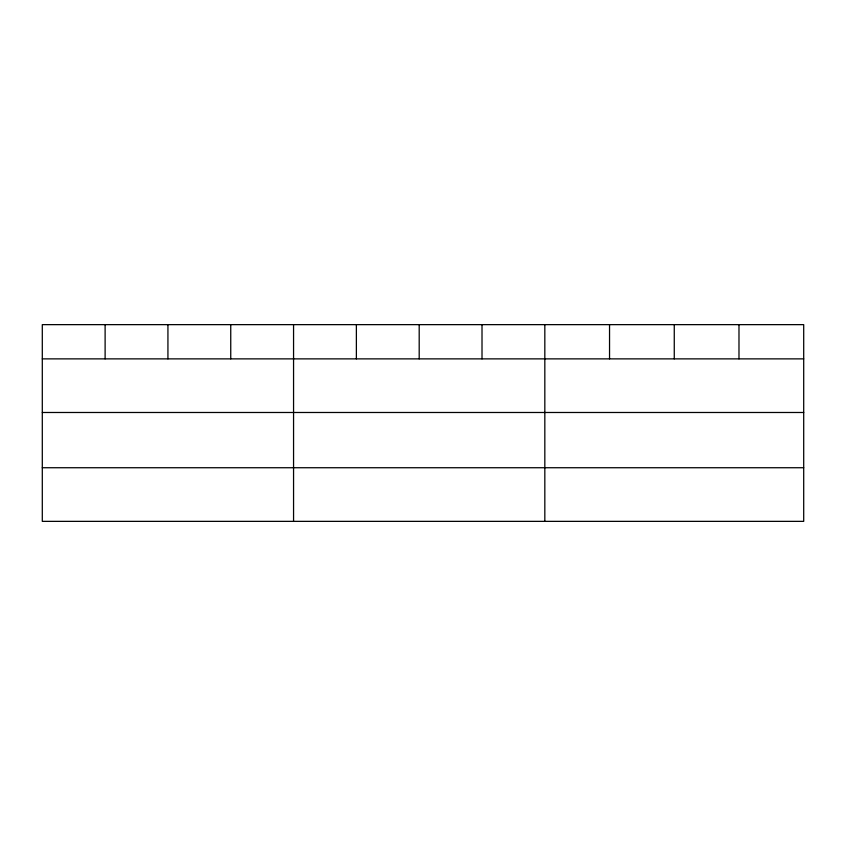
<?xml version="1.0" encoding="UTF-8"?>
<svg xmlns="http://www.w3.org/2000/svg" width="846" height="846" viewBox="0 0 846 846"><rect width="100%" height="100%" fill="white"/><g stroke="black" fill="none" stroke-linecap="round" stroke-linejoin="round"><path stroke-width="1.27" d="M803.7 412.488L803.7 324.642L42.3 324.642L42.3 521.358L803.7 521.358L803.7 412.488L42.3 412.488M42.3 358.873L803.7 358.873M42.3 467.732L803.7 467.732M738.981 324.642L738.981 358.873M674.262 324.642L674.262 358.873M609.543 324.642L609.543 358.873M544.824 324.642L544.824 521.358M482.009 324.642L482.009 358.873M419.193 324.642L419.193 358.873M356.378 324.642L356.378 358.873M293.562 324.642L293.562 521.358M230.746 324.642L230.746 358.873M167.931 324.642L167.931 358.873M105.116 324.642L105.116 358.873"/></g></svg>
